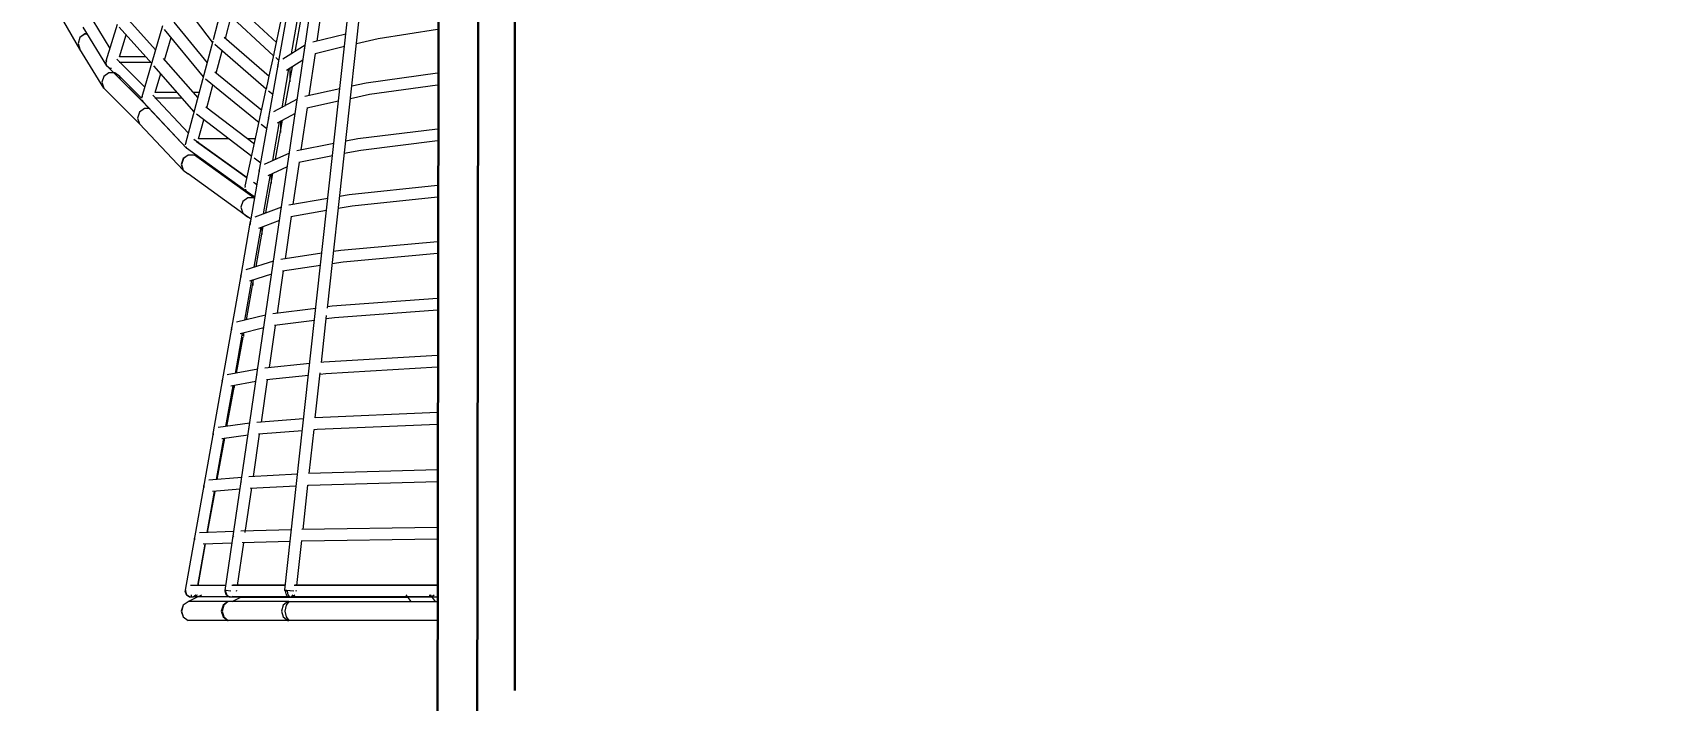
# Model space of a CAD drawing. Header units: millimetres. Extents: x 886808 to 1650903, y -1008069 to 230892.
# Drawn here: x 1015678 to 1019796, y -504522 to -502840 of the extents above; entities that cross this region are included whole.
import ezdxf
from ezdxf.xclip import XClip

# ---------------------------------------------------------------- set-up
doc = ezdxf.new("R2010")
doc.units = ezdxf.units.MM
doc.header["$XCLIPFRAME"] = 0
doc.linetypes.add('CENTER', pattern=[2, 1.25, -0.25, 0.25, -0.25])
doc.layers.get('0').update_dxf_attribs({"lineweight": 0})
for name, color, linetype, lineweight in [('8l NET TO', 8, 'Continuous', 9), ('A-Wall', 113, 'Continuous', 30), ('A_Dim', 8, 'Continuous', 5)]:
    doc.layers.add(name, color=color, linetype=linetype, lineweight=lineweight)
doc.styles.add('TIÊU ĐỀ', font='arial.ttf', dxfattribs={"height": 230})
doc.dimstyles.new('1-100', dxfattribs={"dimtxt": 230, "dimasz": 150, "dimexe": 150, "dimexo": 300, "dimgap": 90, "dimtad": 1, "dimdec": 0, "dimrnd": 5, "dimzin": 0, "dimtxsty": 'TIÊU ĐỀ', "dimblk": 'ARCHTICK', "dimcen": 100, "dimdle": 120, "dimclrd": 256, "dimclre": 256, "dimclrt": 2, "dimadec": 0, "dimazin": 0, "dimtfac": 1, "dimtdec": 0, "dimtix": 1, "dimtmove": 1, "dimatfit": 3, "dimldrblk": 'OPEN30', "dimfxl": 900, "dimtolj": 1, "dimtzin": 0, "dimlwd": 13, "dimlwe": 13, "dimarcsym": 1})

# ---------------------------------------------------------------- blocks, each defined once
blk = doc.blocks.new('_ArchTick')
at = {"color": 0, "linetype": 'ByBlock', "const_width": 0.15}
blk.add_lwpolyline([(-0.5, -0.5), (0.5, 0.5)], dxfattribs=at)
blk = doc.blocks.new('*D741')
at = {"layer": 'A_Dim', "lineweight": 13, "transparency": 16777216}
for p, q in [((1013607.9, -504817.1), (1013607.9, -500677.1)), ((1015585.4, -500797.1), (1013457.9, -500797.1)), ((1014602.1, -504697.1), (1013457.9, -504697.1))]:
    blk.add_line(p, q, dxfattribs=at)
at = {"layer": 'Defpoints', "color": 0, "transparency": 16777216}
for p in [(1013607.9, -500797.1), (1015885.4, -500797.1), (1014902.1, -504697.1)]:
    blk.add_point(p, dxfattribs=at)
at = {"layer": 'A_Dim', "lineweight": 13, "transparency": 16777216, "xscale": 150, "yscale": 150, "zscale": 150}
for p, rotation in [((1013607.9, -500797.1), 90), ((1013607.9, -504697.1), 270)]:
    blk.add_blockref('_ArchTick', p, dxfattribs=dict(at, rotation=rotation))
at = {"layer": 'A_Dim', "color": 2, "transparency": 16777216, "insert": (1013400.4, -502747.1), "char_height": 230, "attachment_point": 5, "rotation": 90, "style": 'TIÊU ĐỀ'}
blk.add_mtext('\\A1;3900', dxfattribs=at)
blk = doc.blocks.new('_Open30')
at = {"color": 0, "linetype": 'ByBlock', "lineweight": -2}
for p, q in [((-1, 0.268), (0, 0)), ((0, 0), (-1, -0.268)), ((0, 0), (-1, 0))]:
    blk.add_line(p, q, dxfattribs=at)
blk = doc.blocks.new('A$C41046D4A')
at = {"transparency": 33554636}
for p, q in [((8479.1, 1451.8), (7879.1, 5551.6)), ((8329.2, 1453), (7881.1, 5535.3)), ((8222.2, 2162.5), (7880, 5280.6)), ((8247.8, 2835.7), (8232.4, 2940.9)), ((8459, 2932.7), (8350.2, 2832.3)), ((8511, 2832.8), (8605.4, 2956.9)), ((8303.4, 2808.7), (8285.7, 2906)), ((8312.2, 2803.3), (8295.3, 2899.1)), ((8345.9, 2776), (8322.8, 2907.2)), ((8356.3, 2804.2), (8338.1, 2888.1)), ((8357.5, 2798.7), (8482.6, 2914.2)), ((8478.9, 2842.3), (8464.2, 2897.3)), ((8509.2, 2839.4), (8486.7, 2923.7)), ((8608.5, 2883.4), (8524.8, 2780.9)), ((8722.5, 2888.8), (8654.3, 2812.8)), ((8769.2, 2817.2), (8812.1, 2887.3)), ((8845.3, 2815.3), (8885.3, 2885.1)), ((7877.1, 2875.5), (8094.1, 2841.6)), ((8094.1, 2841.6), (8149.1, 2828.6)), ((8175.5, 2852.9), (8258.6, 2833.1)), ((8482.2, 2845.3), (8368.8, 2746.9)), ((8534.3, 2745.2), (8632.2, 2865)), ((8631.9, 2787.8), (8615.3, 2844.4)), ((8688.7, 2695.8), (8636.1, 2874.8)), ((8664.2, 2779.1), (8746.2, 2870.4)), ((8745.8, 2796), (8729, 2851.3)), ((8778.7, 2785.9), (8750.7, 2878)), ((8777.2, 2773.1), (8836.9, 2870.7)), ((8826.4, 2853.5), (8832.7, 2853.5)), ((8826.4, 2853.4), (8832.6, 2853.4)), ((8832.6, 2853.4), (8845.1, 2844.4)), ((8832.7, 2853.5), (8845.2, 2844.4)), ((8845.1, 2844.4), (8850, 2829.8)), ((8845.2, 2844.4), (8850, 2829.8)), ((8179, 2821.5), (8253.3, 2803.8)), ((8267.8, 2698.6), (8252.4, 2804)), ((8278.1, 2825.3), (8334.7, 2790.1)), ((8279.7, 2816.4), (8279.2, 2818.2)), ((8279.5, 2815.8), (8279.7, 2816.4)), ((8368.8, 2746.9), (8356.5, 2803.6)), ((8375.9, 2714.2), (8505.8, 2826.7)), ((8502.1, 2755.1), (8487.3, 2810.7)), ((8578.8, 2578.4), (8510, 2836.4)), ((8785.3, 2717.1), (8845.3, 2815.1)), ((8850, 2829.8), (8845.3, 2815.3)), ((8845.3, 2815.3), (8845.3, 2815.2)), ((8845.3, 2815.2), (8845.3, 2815.1)), ((7877.1, 2764), (8124.1, 2729.6)), ((8283.6, 2787.5), (8325.5, 2761.5)), ((8328.3, 2671.8), (8310.3, 2771)), ((8316.8, 2766.9), (8316.8, 2733.3)), ((8336, 2667.7), (8318.8, 2765.7)), ((8344, 2787), (8352.3, 2794)), ((8346.8, 2774.7), (8345.4, 2779)), ((8369.3, 2643.3), (8346.2, 2774.7)), ((8346.8, 2774.7), (8346.8, 2771.3)), ((8635.3, 2791.6), (8548.4, 2692.4)), ((8557.7, 2657.6), (8658.9, 2773.1)), ((8666.6, 2781.8), (8746.1, 2781.8)), ((8679.4, 2796), (8745.8, 2796)), ((8752, 2789.8), (8681.7, 2719.5)), ((8681.7, 2719.4), (8751.7, 2789.4)), ((8686.9, 2682.6), (8776.9, 2772.7)), ((8759.6, 2755.4), (8777.1, 2772.9)), ((8769.7, 2767.6), (8765.7, 2767.6)), ((8777.1, 2772.9), (8769.7, 2767.6)), ((8776.9, 2772.7), (8777.1, 2772.9)), ((8777.2, 2773), (8777.1, 2772.9)), ((8777.1, 2772.9), (8777.1, 2772.9)), ((8777.2, 2773.1), (8779.9, 2781.6)), ((8777.2, 2773.1), (8777.2, 2773)), ((8778.2, 2785.8), (8778.7, 2785.9)), ((8778.6, 2785.9), (8779.9, 2781.8)), ((8778.6, 2785.9), (8780, 2781.8)), ((8780, 2781.8), (8779.9, 2781.6)), ((8779.9, 2781.8), (8779.9, 2781.6)), ((7877.1, 2734.2), (8116.1, 2700.9)), ((8124.1, 2729.6), (8160.9, 2721.7)), ((8317, 2733.9), (8316.8, 2733.3)), ((8372.4, 2730), (8368.8, 2746.9)), ((8374.7, 2719.3), (8372.4, 2730)), ((8374.9, 2718.8), (8374.7, 2719.3)), ((8374.9, 2718.8), (8374.8, 2719.3)), ((8375.9, 2714.2), (8374.9, 2718.8)), ((8505.4, 2757.8), (8387.3, 2661.6)), ((8394.2, 2629.6), (8528.9, 2739.3)), ((8525.5, 2667.4), (8510.4, 2724.2)), ((8655.9, 2706), (8641.9, 2753.8)), ((8687.2, 2683), (8759.6, 2755.4)), ((8689.9, 2691.5), (8744.7, 2746.4)), ((8743.2, 2741.5), (8744.7, 2746.4)), ((8743.2, 2741.5), (8743.2, 2741.5)), ((8744.7, 2746.4), (8757, 2755.3)), ((8744.7, 2746.4), (8745, 2746.8)), ((8757, 2755.3), (8757.1, 2755.5)), ((8757.1, 2755.5), (8757.2, 2755.5)), ((8757.1, 2755.4), (8771.3, 2755.4)), ((8757.2, 2755.5), (8759.6, 2755.4)), ((8771.3, 2755.4), (8772.5, 2755.5)), ((8772.5, 2755.5), (8772.6, 2755.4)), ((8772.5, 2755.4), (8772.6, 2755.4)), ((8772.6, 2755.4), (8785, 2746.4)), ((8785, 2746.4), (8789.9, 2731.8)), ((8785, 2746.4), (8785.1, 2746.4)), ((8785.1, 2746.4), (8790, 2731.8)), ((8790, 2731.8), (8785.3, 2717.1)), ((8789.9, 2731.8), (8785.3, 2717.1)), ((8116.1, 2700.9), (8164.3, 2690.5)), ((8190.7, 2715.2), (8278.8, 2696.2)), ((8194.1, 2684.1), (8273.7, 2666.8)), ((8298, 2689.5), (8358, 2657.5)), ((8299.7, 2679.7), (8299.2, 2681.3)), ((8299.5, 2679.2), (8299.7, 2679.7)), ((8359.2, 2700.6), (8370.5, 2709.6)), ((8428.9, 2469.8), (8375.9, 2714.2)), ((8544.8, 2706), (8560.3, 2706)), ((8661.7, 2699.4), (8572, 2604)), ((8572, 2603.9), (8661.4, 2699)), ((8576.9, 2565.6), (8686.9, 2682.6)), ((8577.2, 2566), (8687.2, 2683)), ((8587.6, 2691.8), (8656.9, 2691.8)), ((8600.1, 2706), (8655.9, 2706)), ((8688.5, 2687.2), (8687.2, 2683)), ((8687.2, 2683), (8687.2, 2683)), ((8688.1, 2695.6), (8688.6, 2695.8)), ((8688.6, 2687.5), (8688.5, 2687.2)), ((8688.6, 2695.8), (8689.9, 2691.8)), ((8688.6, 2695.8), (8689.9, 2691.8)), ((8688.6, 2695.8), (8688.7, 2695.8)), ((8688.6, 2695.8), (8688.6, 2695.8)), ((8689.9, 2691.8), (8689.8, 2691.5)), ((8689.9, 2691.8), (8689.9, 2691.5)), ((8695.3, 2627.2), (8785.3, 2717.1)), ((8287.9, 2561.4), (8272.4, 2667.1)), ((8303.3, 2653.1), (8348.7, 2628.9)), ((8352.7, 2537.8), (8334.8, 2636.4)), ((8370.1, 2642.2), (8368.7, 2646.6)), ((8392.7, 2510.7), (8369.5, 2642.2)), ((8370.1, 2642.2), (8370.1, 2638.7)), ((8528.5, 2670.3), (8405.8, 2576.4)), ((8412.6, 2545.1), (8552, 2651.8)), ((8546.4, 2589), (8533.5, 2637.6)), ((8670.7, 2665.5), (8682.5, 2665.5)), ((8670.7, 2665.4), (8682.4, 2665.4)), ((8682.4, 2665.4), (8694.9, 2656.4)), ((8682.5, 2665.5), (8695, 2656.4)), ((8694.9, 2656.4), (8699.9, 2641.8)), ((8695, 2656.4), (8699.9, 2641.8)), ((8699.9, 2641.8), (8695.3, 2627.2)), ((8699.9, 2641.8), (8695.3, 2627.2)), ((7877.1, 2622), (8145.6, 2589.1)), ((8340.1, 2633.5), (8340.2, 2605)), ((8340.4, 2605.6), (8340.2, 2605)), ((8359.5, 2534.7), (8342.3, 2632.4)), ((8374.4, 2614.3), (8388.7, 2625.2)), ((8585.3, 2510.2), (8695.2, 2627.1)), ((8695.3, 2627.1), (8695.2, 2627.1)), ((8695.3, 2627.2), (8695.3, 2627.1)), ((7877.1, 2592.2), (8138.1, 2560.2)), ((8138.1, 2560.2), (8179.5, 2552.2)), ((8145.6, 2589.1), (8176.1, 2583.2)), ((8205.8, 2577.4), (8298.9, 2559.3)), ((8317.9, 2553.5), (8381.2, 2524.9)), ((8403.1, 2589), (8423.2, 2589)), ((8424.3, 2491.1), (8558.2, 2587.5)), ((8551.6, 2582.9), (8424.3, 2491.2)), ((8426.8, 2457.6), (8576.9, 2565.6)), ((8470, 2589), (8546.4, 2589)), ((8548.7, 2580.6), (8547.9, 2583.6)), ((8577, 2565.9), (8576.9, 2565.8)), ((8577.1, 2566), (8577, 2565.9)), ((8578.4, 2570.2), (8577.1, 2566)), ((8577.2, 2566), (8577.1, 2566)), ((8578.5, 2570.2), (8577.2, 2566)), ((8578, 2578.2), (8578.8, 2578.4)), ((8578.6, 2578.4), (8579.8, 2574.8)), ((8578.7, 2578.4), (8579.9, 2574.8)), ((8579.9, 2574.8), (8579.8, 2574.5)), ((8579.8, 2574.8), (8579.8, 2574.5)), ((8209.2, 2546.4), (8294, 2529.9)), ((8308, 2424.3), (8292.5, 2530.2)), ((8319.7, 2543.1), (8319.2, 2544.4)), ((8319.5, 2542.6), (8319.7, 2543.1)), ((8323, 2518.5), (8372, 2496.3)), ((8389.6, 2528.2), (8406.9, 2540.8)), ((8393.5, 2509.7), (8392, 2514.2)), ((8407, 2440.4), (8545.3, 2540)), ((8545.3, 2540), (8553.7, 2548.9)), ((8545.3, 2540), (8557, 2548.4)), ((8557, 2548.4), (8557, 2548.4)), ((8557, 2548.4), (8570.2, 2548.4)), ((8557, 2548.4), (8557, 2548.4)), ((8557, 2548.4), (8557, 2548.4)), ((8570.2, 2548.4), (8572.3, 2548.4)), ((8572.3, 2548.4), (8572.4, 2548.4)), ((8572.3, 2548.4), (8572.3, 2548.4)), ((8572.4, 2548.4), (8584.9, 2539.4)), ((8572.4, 2548.4), (8584.8, 2539.4)), ((8584.8, 2539.4), (8589.7, 2524.8)), ((8584.9, 2539.4), (8589.9, 2524.8)), ((8589.7, 2524.8), (8585.2, 2510.2)), ((8589.9, 2524.8), (8585.3, 2510.2)), ((7877.1, 2479.3), (8167.1, 2448.5)), ((8377.3, 2402.6), (8359.2, 2502.1)), ((8363.5, 2500.2), (8363.5, 2476.7)), ((8363.7, 2477.2), (8363.5, 2476.7)), ((8383.1, 2400.4), (8365.7, 2499.2)), ((8416, 2378), (8392.8, 2509.7)), ((8393.5, 2509.7), (8393.5, 2506.1)), ((8399.2, 2473.4), (8408.3, 2479.6)), ((8401.7, 2475), (8399.3, 2473.2)), ((8423, 2393.1), (8573, 2501.1)), ((8585.2, 2510.2), (8573, 2501.1)), ((8585.3, 2510.2), (8585.2, 2510.2)), ((7877.1, 2449.6), (8160.1, 2419.5)), ((8167.1, 2448.5), (8191.3, 2444.4)), ((8220.9, 2439.3), (8319.1, 2422.4)), ((8404.7, 2442.2), (8426.8, 2457.6)), ((8404.7, 2442.1), (8419.8, 2452.6)), ((8405.2, 2439.2), (8407, 2440.4)), ((8405.3, 2439.1), (8407, 2440.4)), ((8407, 2440.4), (8422.3, 2440.4)), ((8419.8, 2452.6), (8419.6, 2452.6)), ((8422.6, 2454.7), (8419.8, 2452.6)), ((8422.3, 2440.4), (8434.8, 2431.4)), ((8427.1, 2458), (8426.9, 2457.8)), ((8428.4, 2462.2), (8427.1, 2458)), ((8428.3, 2469.7), (8428.9, 2469.8)), ((8428.8, 2469.8), (8429.8, 2466.8)), ((8429.8, 2466.8), (8429.8, 2466.5)), ((8434.8, 2431.4), (8439.7, 2416.8)), ((8160.1, 2419.5), (8194.7, 2413.6)), ((8224.3, 2408.5), (8314.4, 2393)), ((8328, 2287.1), (8312.5, 2393.3)), ((8337.8, 2417.5), (8404.5, 2392.3)), ((8339.6, 2406.4), (8339.2, 2407.6)), ((8339.5, 2405.9), (8339.6, 2406.4)), ((8414.4, 2387.2), (8423, 2393.1)), ((8423, 2393.1), (8422.2, 2393.1)), ((8435.2, 2402.2), (8423, 2393.1)), ((8439.7, 2416.8), (8435.2, 2402.2)), ((8342.8, 2383.6), (8395.3, 2363.7)), ((8401.8, 2267.7), (8383.5, 2368.2)), ((8386.8, 2366.9), (8386.9, 2348.3)), ((8387, 2348.8), (8386.9, 2348.3)), ((8406.7, 2266.2), (8389.2, 2366)), ((8416.8, 2377.2), (8415.4, 2381.7)), ((8439.4, 2245.3), (8416.2, 2377.3)), ((8416.8, 2377.2), (8416.8, 2373.6)), ((7877.1, 2336), (8188.5, 2308)), ((7877.1, 2306.3), (8182.1, 2278.8)), ((8188.5, 2308), (8206.6, 2305.3)), ((8182.1, 2278.8), (8209.9, 2274.7)), ((8236.1, 2300.9), (8339.3, 2285.5)), ((8239.5, 2270.2), (8334.8, 2256)), ((8357.7, 2281.4), (8427.7, 2259.7)), ((8359.6, 2269.7), (8359.3, 2270.9)), ((8359.5, 2269.3), (8359.6, 2269.7)), ((8348.1, 2150), (8332.5, 2256.4)), ((8362.5, 2248.5), (8418.5, 2231.1)), ((8426.2, 2133.2), (8407.8, 2234.4)), ((8410.2, 2233.7), (8410.2, 2219.9)), ((8430.3, 2132.2), (8412.6, 2233)), ((8440.1, 2244.7), (8438.7, 2249.2)), ((8462.8, 2112.6), (8439.5, 2244.8)), ((8440.1, 2244.7), (8440.1, 2241.1)), ((7877.1, 2192.2), (8210, 2167.4)), ((8410.4, 2220.5), (8410.2, 2219.9)), ((7877.1, 2162.5), (8204, 2138.1)), ((8210, 2167.4), (8221.9, 2165.9)), ((8237.3, 2025.5), (8224.3, 2143.9)), ((8251.4, 2162.2), (8359.5, 2148.6)), ((8377.6, 2145.3), (8451, 2127.1)), ((8204, 2138.1), (8225.2, 2135.5)), ((8254.7, 2131.8), (8355.2, 2119.1)), ((8368.2, 2012.9), (8352.6, 2119.5)), ((8379.6, 2133.1), (8379.3, 2134.2)), ((8379.5, 2132.7), (8379.6, 2133.1)), ((8382.3, 2113.3), (8441.8, 2098.5)), ((8433.5, 2093.2), (8432.1, 2100.9)), ((8433.5, 2100.6), (8433.5, 2091.6)), ((8463.5, 2112.2), (8462, 2116.7)), ((8486.1, 1980), (8462.8, 2112.3)), ((8463.5, 2112.2), (8463.5, 2108.6)), ((8450.6, 1999), (8434.1, 2089.8)), ((8453.9, 1998.3), (8436, 2100)), ((7877.1, 2047.7), (8231.3, 2026.8)), ((7877.1, 2018), (8225.9, 1997.5)), ((8231.3, 2026.8), (8237.2, 2026.2)), ((8266.6, 2023.3), (8379.6, 2011.7)), ((8225.9, 1997.5), (8240.5, 1996)), ((8252.5, 1886.3), (8240.1, 1999.7)), ((8269.9, 1993), (8375.6, 1982.2)), ((8388.2, 1875.8), (8372.6, 1982.5)), ((8397.6, 2009.1), (8474.2, 1994.5)), ((8399.6, 1996.4), (8399.3, 1997.5)), ((8399.5, 1996), (8399.6, 1996.4)), ((8402.1, 1977.9), (8465, 1965.9)), ((8486.8, 1979.7), (8485.4, 1984.1)), ((8508.8, 1851.4), (8486.1, 1979.8)), ((8486.8, 1979.7), (8486.8, 1976.1)), ((8475, 1864.9), (8456.4, 1967.6)), ((8456.8, 1967.5), (8456.8, 1963.2)), ((8457, 1963.8), (8456.8, 1963.2)), ((8477.5, 1864.6), (8459.4, 1967)), ((7877.1, 1902.7), (8252.5, 1886.3)), ((7877.1, 1873.1), (8247.8, 1856.8)), ((8247.8, 1856.8), (8255.8, 1856.2)), ((8252.5, 1886.3), (8252.7, 1886.3)), ((8252.7, 1886.3), (8252.8, 1886.3)), ((8268, 1745.9), (8255.7, 1857.3)), ((8281.9, 1884), (8399.8, 1874.9)), ((8285.2, 1853.9), (8396, 1845.4)), ((8417.5, 1872.9), (8497.4, 1861.9)), ((8418.3, 1861.4), (8418.2, 1861.5)), ((8418.2, 1861.3), (8418.3, 1861.4)), ((8419.6, 1859.7), (8419.2, 1860.9)), ((8419.5, 1859.3), (8419.6, 1859.7)), ((8408.3, 1738.7), (8392.7, 1845.6)), ((8421.9, 1842.5), (8488.3, 1833.3)), ((8480.1, 1835.7), (8480.1, 1834.9)), ((8480.4, 1835.5), (8480.1, 1834.9)), ((8499.3, 1731.1), (8480.3, 1835.7)), ((8501, 1731), (8482.6, 1835.4)), ((8510.1, 1847.2), (8508.8, 1851.4)), ((8509.5, 1847.3), (8508.8, 1851.4)), ((8509.7, 1846), (8509.5, 1847.3)), ((8510.1, 1843.7), (8509.7, 1846)), ((8510.1, 1847.2), (8510.1, 1843.7)), ((8579, 1452.2), (8510.1, 1843.7)), ((7877.1, 1757.2), (8268.9, 1745.9)), ((8297.2, 1744.5), (8420, 1738.1)), ((8437.4, 1736.6), (8520.7, 1729.2)), ((7877.1, 1727.5), (8269.7, 1716.2)), ((8269.7, 1716.2), (8271.2, 1716.1)), ((8283.4, 1605.3), (8271.2, 1716.5)), ((8300.5, 1714.6), (8416.4, 1708.5)), ((8428.9, 1597.6), (8412.4, 1710.4)), ((8438.3, 1725), (8438.1, 1725.4)), ((8438.2, 1724.5), (8438.3, 1725)), ((8439.7, 1723.1), (8439.2, 1724.4)), ((8439.5, 1722.6), (8439.7, 1723.1)), ((8441.8, 1706.9), (8511.6, 1700.7)), ((8523.6, 1597.5), (8504.8, 1701.3)), ((8524.5, 1597.5), (8506.2, 1701.2)), ((8533.4, 1714.8), (8532.1, 1718.8)), ((8533.4, 1714.8), (8533.4, 1711.4)), ((7877.1, 1611.2), (8286.4, 1605.3)), ((7877.1, 1581.5), (8286.8, 1575.6)), ((8298.9, 1464), (8286.5, 1577.2)), ((8312.5, 1604.7), (8440.1, 1601.3)), ((8315.8, 1574.9), (8436.8, 1571.7)), ((8448.5, 1464), (8432.7, 1571.8)), ((8457.4, 1600.3), (8543.9, 1596.6)), ((8458.3, 1588.6), (8457.9, 1589.4)), ((8458.1, 1587.6), (8458.3, 1588.6)), ((8459.7, 1586.4), (8459.2, 1588)), ((8459.5, 1585.9), (8459.7, 1586.4)), ((8461.6, 1571.2), (8534.8, 1568.1)), ((8547.9, 1464), (8528.9, 1568.8)), ((8548, 1464), (8529.6, 1568.7)), ((8556.7, 1582.3), (8555.5, 1586)), ((8556.7, 1582.3), (8556.7, 1579)), ((7877.1, 1464.6), (8303.9, 1464.6)), ((7877.1, 1464), (8305.9, 1464)), ((8300.5, 1449.8), (8300.2, 1452.3)), ((8306.7, 1449.8), (8315.5, 1450.9)), ((8315, 1449.8), (8314.9, 1450.8)), ((8315.5, 1450.9), (8324.2, 1451.6)), ((8323.3, 1449.8), (8321.7, 1441)), ((8323, 1451.5), (8323.3, 1449.8)), ((8329, 1450.9), (8323.3, 1449.8)), ((8323.3, 1449.8), (8328.4, 1449.8)), ((8323.3, 1449.8), (8328.4, 1449.8)), ((8323.3, 1449.8), (8328.4, 1449.8)), ((8324.2, 1451.6), (8329.3, 1451.6)), ((8326.2, 1442.2), (8325.9, 1441)), ((8328.4, 1449.8), (8326.5, 1443.1)), ((8327.7, 1452.3), (8328.4, 1449.8)), ((8327.9, 1464.6), (8460.3, 1464.6)), ((8328, 1464), (8462.7, 1464)), ((8329.3, 1451.6), (8329, 1450.9)), ((8329.3, 1451.6), (8329.3, 1452.3)), ((8450.6, 1449.8), (8450.2, 1452.3)), ((8465, 1449.8), (8477.9, 1451.7)), ((8476.2, 1442.2), (8475.9, 1441)), ((8476.2, 1442.2), (8477, 1443.1)), ((8477.5, 1446.5), (8476.5, 1443.1)), ((8476.9, 1441), (8479.7, 1449.8)), ((8477, 1443.1), (8477.5, 1446.5)), ((8477.3, 1464), (8567.1, 1464)), ((8478.4, 1449.8), (8477.5, 1446.5)), ((8478.2, 1452.3), (8477.6, 1453.6)), ((8477.8, 1451.8), (8478.4, 1449.8)), ((8477.9, 1449.8), (8478.2, 1452.3)), ((8477.9, 1451.7), (8479.1, 1451.8)), ((8478.4, 1449.8), (8479.7, 1449.8)), ((8478.4, 1449.8), (8479.7, 1449.8)), ((8478.4, 1449.8), (8479.7, 1449.8)), ((8479.7, 1449.8), (8479.1, 1451.8)), ((8479.1, 1451.8), (8479.1, 1451.8)), ((8579.7, 1449.8), (8576.9, 1441)), ((8577.1, 1441), (8580, 1449.8)), ((8578.4, 1452.1), (8579, 1452.2)), ((8580, 1449.8), (8578.9, 1453.2)), ((8579, 1452.2), (8579.3, 1451.2)), ((8579.3, 1451.2), (8579.7, 1449.8)), ((7863.3, 1434.9), (8020.1, 1434.9)), ((8319.3, 1423.5), (7869.3, 1423.5)), ((7959.5, 1435.5), (7869.7, 1435.5)), ((7963.3, 1441), (7951.1, 1423.5)), ((7959.8, 1435.9), (7952.9, 1441)), ((7960.5, 1435.6), (7953, 1441)), ((7959.9, 1435.5), (7959.5, 1435.5)), ((7960.3, 1435.5), (7959.8, 1435.9)), ((7960.3, 1435.5), (7959.9, 1435.5)), ((7960.4, 1435.5), (7960.3, 1435.5)), ((7965, 1435.5), (7960.4, 1435.5)), ((7965.1, 1435.6), (7960.5, 1435.6)), ((7965, 1441), (7965, 1435.5)), ((7965.1, 1435.5), (7965, 1435.5)), ((7965, 1435.5), (7965, 1435.5)), ((7965.1, 1435.5), (8020.5, 1435.5)), ((8024.3, 1441), (8012.2, 1423.5)), ((8439.3, 1434.9), (8020.1, 1434.9)), ((8020.5, 1435.5), (8310.9, 1435.5)), ((8310.9, 1435.5), (8304.1, 1441)), ((8312.4, 1435.5), (8308.3, 1441)), ((8312.4, 1435.5), (8310.9, 1435.5)), ((8317.6, 1435.5), (8312.4, 1435.5)), ((8321.7, 1441), (8317.6, 1435.5)), ((8319.1, 1435.5), (8317.6, 1435.5)), ((8320.5, 1436.6), (8319.1, 1435.5)), ((8319.1, 1435.5), (8438.2, 1435.5)), ((8319.3, 1423.5), (8326.2, 1414.5)), ((8319.3, 1423.5), (8321.9, 1423.5)), ((8321.9, 1423.5), (8333.1, 1414.5)), ((8321.9, 1423.5), (8471.9, 1423.5)), ((8325.9, 1441), (8323.4, 1438.9)), ((8326.2, 1414.5), (8328.9, 1399.8)), ((8333.1, 1414.5), (8337.4, 1399.8)), ((8438.2, 1435.5), (8436.2, 1436.5)), ((8462.1, 1423.5), (8438.2, 1435.5)), ((8438.2, 1435.5), (8460.4, 1435.5)), ((8439.3, 1434.9), (8463.1, 1434.9)), ((8459.1, 1436.5), (8460.4, 1435.5)), ((8460.9, 1435.5), (8459.6, 1436.5)), ((8460.2, 1436.5), (8463.1, 1434.9)), ((8460.4, 1435.5), (8460.9, 1435.5)), ((8460.9, 1435.5), (8462, 1435.5)), ((8465, 1435.5), (8462, 1435.5)), ((8463.1, 1434.9), (8471.3, 1436.5)), ((8465, 1436.5), (8465, 1435.5)), ((8466.1, 1435.5), (8465, 1435.5)), ((8469.1, 1435.5), (8466.1, 1435.5)), ((8470.4, 1436.5), (8469.1, 1435.5)), ((8469.6, 1435.5), (8469.1, 1435.5)), ((8469.6, 1435.5), (8470.9, 1436.5)), ((8469.6, 1435.5), (8548.9, 1435.5)), ((8471.3, 1436.5), (8475.1, 1441)), ((8471.9, 1437.2), (8476.9, 1441)), ((8471.9, 1423.5), (8483.1, 1414.5)), ((8471.9, 1423.5), (8472.6, 1423.5)), ((8472.6, 1423.5), (8484.9, 1414.5)), ((8472.6, 1423.5), (8572.6, 1423.5)), ((8475.9, 1441), (8473.4, 1438.9)), ((8483.1, 1414.5), (8487.4, 1399.8)), ((8485.7, 1411.7), (8483.6, 1412.8)), ((8484.9, 1414.5), (8489.6, 1399.8)), ((8548.9, 1435.5), (8538, 1441)), ((8548.9, 1435.5), (8560.4, 1435.5)), ((8572.7, 1423.5), (8548.9, 1435.5)), ((8549.5, 1441), (8549.4, 1441)), ((8560.1, 1435.6), (8549.5, 1441)), ((8557.7, 1437.4), (8552.9, 1441)), ((8558.5, 1436.8), (8553, 1441)), ((8560.4, 1435.6), (8553.1, 1441)), ((8560.1, 1435.6), (8558.5, 1436.8)), ((8560.2, 1435.6), (8560.1, 1435.6)), ((8569.3, 1435.6), (8560.2, 1435.6)), ((8560.4, 1435.5), (8560.3, 1435.6)), ((8560.4, 1435.5), (8560.4, 1435.6)), ((8569.6, 1435.5), (8560.4, 1435.5)), ((8560.4, 1435.5), (8560.4, 1435.5)), ((8565, 1441), (8565, 1435.6)), ((8565, 1435.6), (8565, 1435.5)), ((8576.7, 1441), (8569.3, 1435.6)), ((8569.6, 1435.5), (8577.1, 1441)), ((8576.9, 1441), (8569.6, 1435.5)), ((8569.6, 1435.5), (8569.6, 1435.5)), ((8572.6, 1423.5), (8572.7, 1423.5)), ((8572.6, 1423.5), (8572.7, 1423.4)), ((8572.7, 1423.5), (8572.9, 1423.4)), ((8572.7, 1423.4), (8573, 1423.4)), ((8572.7, 1423.4), (8584.9, 1414.5)), ((8572.9, 1423.4), (8578.1, 1419.7)), ((8573, 1423.4), (8585.1, 1414.4)), ((8578.1, 1419.7), (8585.2, 1414.5)), ((8584.9, 1414.5), (8589.6, 1399.8)), ((8585.1, 1414.4), (8588.8, 1402.2)), ((8585.2, 1414.5), (8590, 1399.8)), ((7869.3, 1376), (8319.3, 1376)), ((8326.2, 1385.1), (8319.3, 1376)), ((8321.9, 1376), (8319.3, 1376)), ((8333.1, 1385.1), (8321.9, 1376)), ((8321.9, 1376), (8471.9, 1376)), ((8328.9, 1399.8), (8326.2, 1385.1)), ((8337.4, 1399.8), (8333.1, 1385.1)), ((8483.1, 1385.1), (8471.9, 1376)), ((8472.6, 1376), (8471.9, 1376)), ((8484.9, 1385.1), (8472.6, 1376)), ((8472.6, 1376), (8572.6, 1376)), ((8487.4, 1399.8), (8483.1, 1385.1)), ((8489.6, 1399.8), (8484.9, 1385.1)), ((8584.9, 1385.1), (8572.6, 1376)), ((8572.7, 1376), (8572.6, 1376)), ((8585.2, 1385.1), (8572.7, 1376)), ((8589.6, 1399.8), (8584.9, 1385.1)), ((8590, 1399.8), (8585.2, 1385.1))]:
    blk.add_line(p, q, dxfattribs=at)

msp = doc.modelspace()

# ---------------------------------------------------------------- linework, layer by layer
at = {"layer": '8l NET TO', "color": 251, "linetype": 'CENTER', "ltscale": 1000, "true_color": 0x636466, "transparency": 33554636}
msp.add_line((1016892.5, -515972.4), (1016892.5, -497387.9), dxfattribs=at)
at = {"layer": 'A-Wall', "transparency": 33554636}
for points in [[(1016692.5, -508247.1), (1016705, -499296.7), (1016805, -499296.7), (1016792.5, -508247.1)], [(1016892.5, -504497.1), (1016892.5, -500297.1), (1047322.5, -500297.1)]]:
    msp.add_lwpolyline(points, dxfattribs=at)

# ---------------------------------------------------------------- block references
at = {"layer": 'A_Dim', "transparency": 33554636}
ref = msp.add_blockref('A$C41046D4A', (1024642.5, -505697.1), dxfattribs=dict(at, xscale=-1))
XClip(ref).set_block_clipping_path([(7944.7052059199, 1241.2648953073), (9874.5397718078, 7773.7172164002)])

# ---------------------------------------------------------------- dimensions: what is measured, and where the dimension line sits
dim = msp.add_linear_dim(base=(1013607.9, -500797.1), p1=(1014902.1, -504697.1), p2=(1015885.4, -500797.1), angle=90, dimstyle='1-100', override={"dimscale": 1}, dxfattribs=at)
dim.commit()
dim.dimension.update_dxf_attribs({"geometry": '*D741', "text_midpoint": (1013400.4, -502747.1)})

doc.saveas('drawing.dxf')
